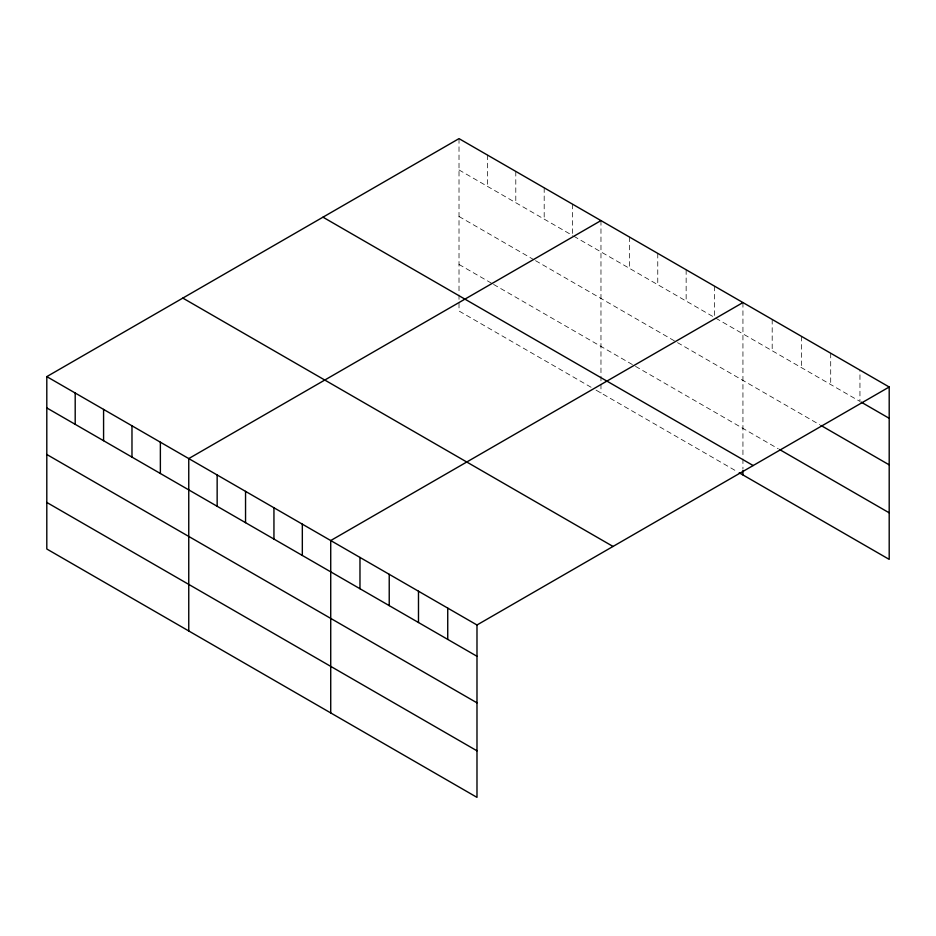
<?xml version="1.0" encoding="UTF-8"?>
<svg xmlns="http://www.w3.org/2000/svg" width="936" height="936" viewBox="0 0 936 936"><rect width="100%" height="100%" fill="white"/><g stroke="black" fill="none" stroke-linecap="round" stroke-linejoin="round"><path stroke-width="0.7" stroke-dasharray="4.68 3.51" d="M459.014 169.942L572.586 235.509M573.815 236.223L713.314 316.754M715.783 318.181L859.95 401.415L859.95 370.118M459.014 216.497L534.316 259.962M535.544 260.676L676.272 341.933M677.512 342.635L819.725 424.745M459.014 264.455L492.348 283.702M493.576 284.415L634.304 365.66M635.544 366.374L778.284 448.789M591.096 387.27L459.014 311.009L459.014 300.83M596.033 390.125L736.761 471.37M830.7 353.223L830.7 384.532M801.438 336.34L801.438 367.637M772.188 319.445L772.188 350.754M742.938 302.562L742.938 457.47M742.938 458.932L742.938 469.111M714.542 286.17L714.542 317.468M686.147 269.779L686.147 301.076M657.762 253.375L657.762 284.684M629.366 236.983L629.366 268.293M600.97 220.592L600.97 382.789M600.97 384.24L600.97 392.968M572.586 204.2L572.586 234.082M544.19 187.808L544.19 219.118M515.794 171.417L515.794 202.726M487.41 155.025L487.41 186.334M459.014 138.633L459.014 293.553M459.014 295.004L459.014 299.368"/><path stroke-width="1.4" d="M46.8 376.623L476.986 624.991L476.986 797.367L46.8 548.999L46.8 376.623L459.014 138.633L889.2 387.001L889.2 559.377L739.229 472.797M600.97 220.592L188.756 458.581L188.756 630.958M742.938 302.562L330.724 540.552L330.724 712.916M476.986 624.991L889.2 387.001M861.167 402.117L889.2 418.31M820.942 425.447L889.2 464.853M779.501 449.491L889.2 512.823M322.978 217.175L753.164 465.543M182.836 298.093L613.022 546.448M46.8 407.932L476.986 656.288M46.8 454.486L476.986 702.842M46.8 502.445L476.986 750.812M742.938 470.562L742.938 474.926M447.736 608.107L447.736 639.405M418.486 591.213L418.486 622.51M389.224 574.33L389.224 605.627M359.974 557.435L359.974 588.732M302.328 524.148L302.328 555.457M273.944 507.757L273.944 539.066M245.548 491.365L245.548 522.674M217.152 474.973L217.152 506.282M160.372 442.19L160.372 473.499M131.976 425.798L131.976 457.107M103.58 409.406L103.58 440.716M75.196 393.015L75.196 424.324"/></g></svg>
